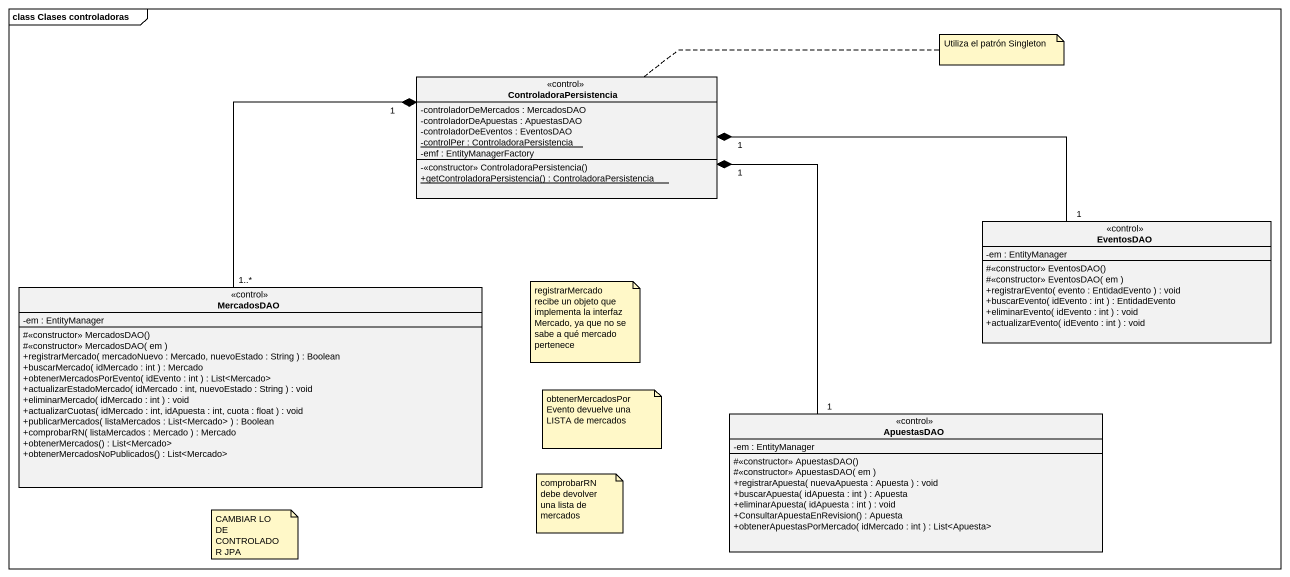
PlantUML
@startuml
mainframe class Clases controladoras
hide circle
hide empty members
skinparam classAttributeIconSize 0
class ControladoraPersistencia <<control>> {
  -controladorDeMercados : MercadosDAO
  -controladorDeApuestas : ApuestasDAO
  -controladorDeEventos : EventosDAO
  {static} -controlPer : ControladoraPersistencia
  -emf : EntityManagerFactory
  -<<constructor>> ControladoraPersistencia()
  {static} +getControladoraPersistencia() : ControladoraPersistencia
}
class EventosDAO <<control>> {
  -em : EntityManager
  #<<constructor>> EventosDAO()
  #<<constructor>> EventosDAO( em )
  +registrarEvento( evento : EntidadEvento ) : void
  +buscarEvento( idEvento : int ) : EntidadEvento
  +eliminarEvento( idEvento : int ) : void
  +actualizarEvento( idEvento : int ) : void
}
class MercadosDAO <<control>> {
  -em : EntityManager
  #<<constructor>> MercadosDAO()
  #<<constructor>> MercadosDAO( em )
  +registrarMercado( mercadoNuevo : Mercado, nuevoEstado : String ) : Boolean
  +buscarMercado( idMercado : int ) : Mercado
  +obtenerMercadosPorEvento( idEvento : int ) : List<Mercado>
  +actualizarEstadoMercado( idMercado : int, nuevoEstado : String ) : void
  +eliminarMercado( idMercado : int ) : void
  +actualizarCuotas( idMercado : int, idApuesta : int, cuota : float ) : void
  +publicarMercados( listaMercados : List<Mercado> ) : Boolean
  +comprobarRN( listaMercados : Mercado ) : Mercado
  +obtenerMercados() : List<Mercado>
  +obtenerMercadosNoPublicados() : List<Mercado>
}
class ApuestasDAO <<control>> {
  -em : EntityManager
  #<<constructor>> ApuestasDAO()
  #<<constructor>> ApuestasDAO( em )
  +registrarApuesta( nuevaApuesta : Apuesta ) : void
  +buscarApuesta( idApuesta : int ) : Apuesta
  +eliminarApuesta( idApuesta : int ) : void
  +ConsultarApuestaEnRevision() : Apuesta
  +obtenerApuestasPorMercado( idMercado : int ) : List<Apuesta>
}
ControladoraPersistencia "1" *-right- "1" EventosDAO
ControladoraPersistencia "1" *-- "1..*" MercadosDAO
ControladoraPersistencia "1" *-- "1" ApuestasDAO
note right of ControladoraPersistencia : Utiliza el patrón Singleton
note as N2
  registrarMercado recibe un objeto que implementa la interfaz Mercado, ya que no se sabe a qué mercado pertenece
end note
note as N3
  obtenerMercadosPorEvento devuelve una LISTA de mercados
end note
note as N4
  comprobarRN debe devolver una lista de mercados
end note
note as N5
  CAMBIAR LO DE CONTROLADOR JPA
end note
@enduml
